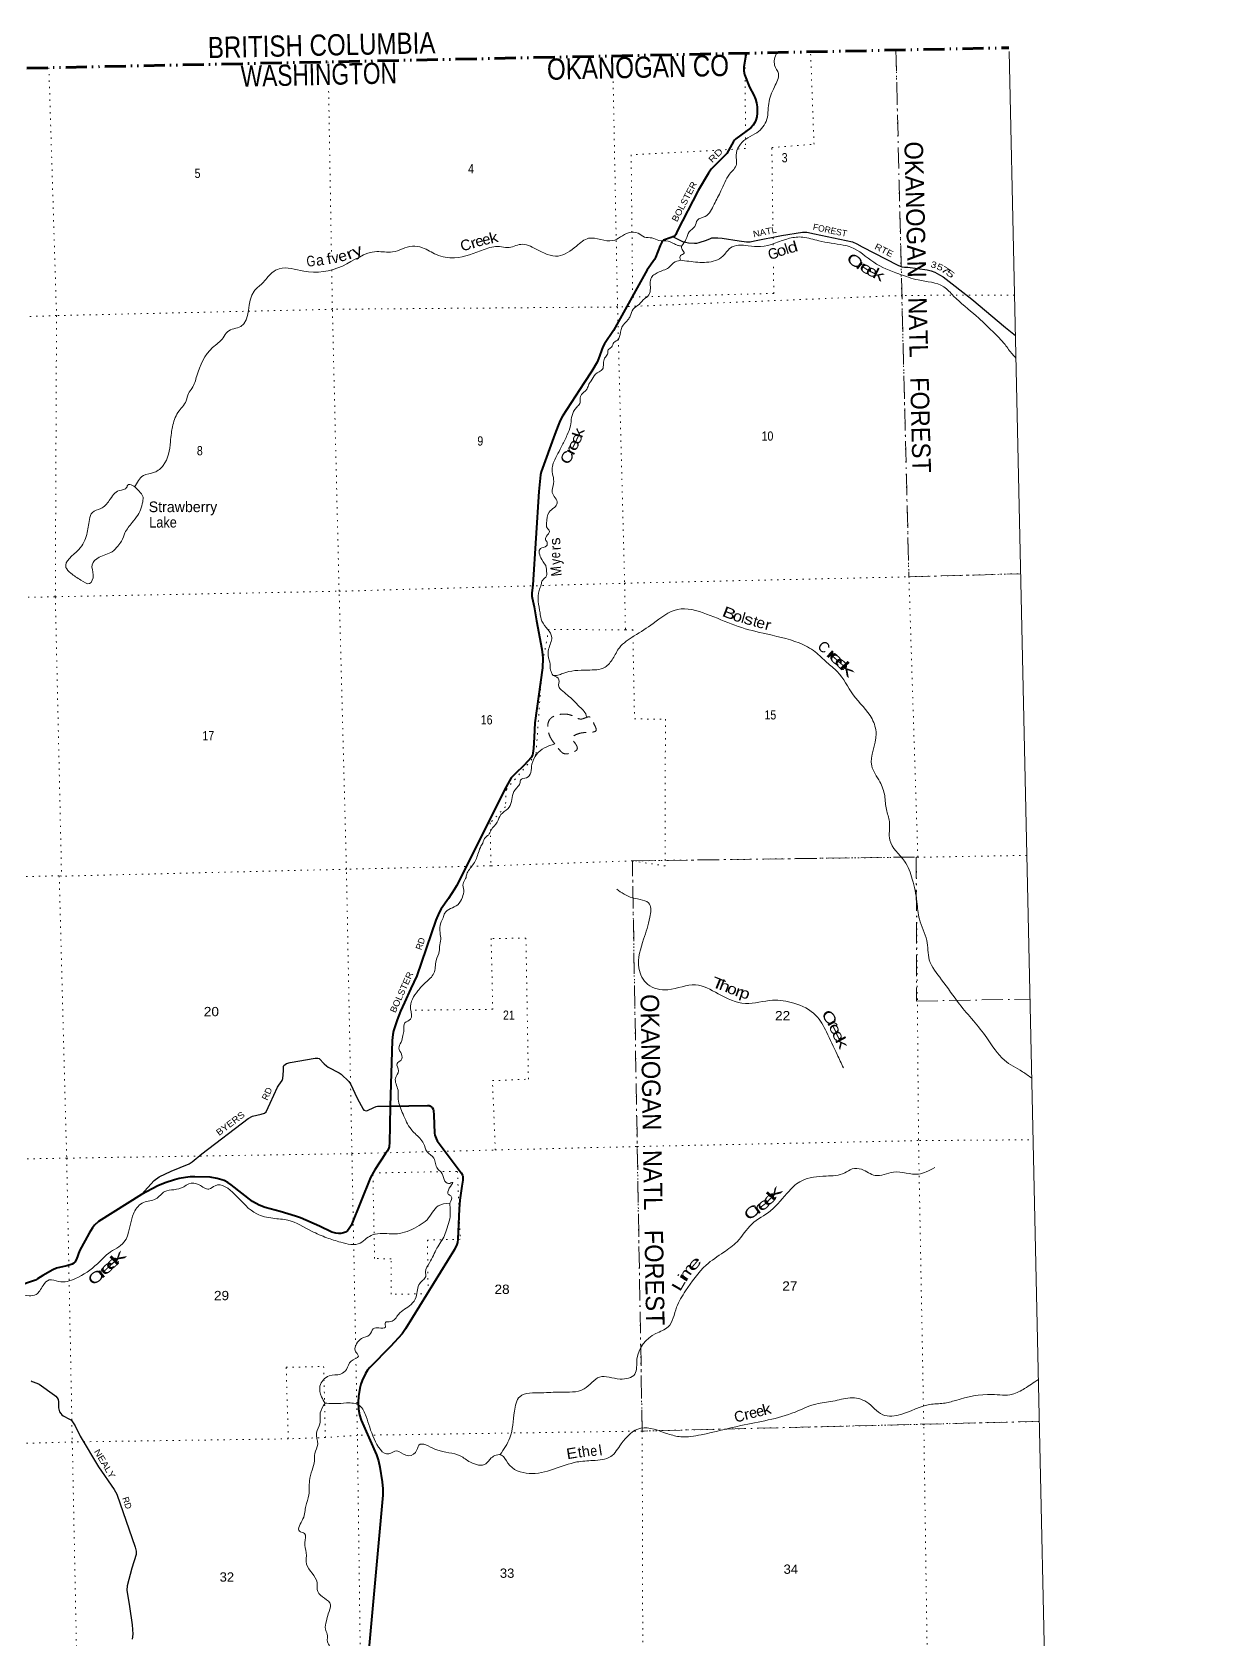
# Model space of a CAD drawing. Header units: feet. Extents: x 242557 to 489137, y 368785 to 557307.
# Drawn here: x 466643 to 489137, y 526997 to 557307 of the extents above; entities that cross this region are included whole.
import ezdxf
from ezdxf.enums import TextEntityAlignment as Align

# ---------------------------------------------------------------- set-up
doc = ezdxf.new("R2010")
doc.units = ezdxf.units.FT
doc.header["$LTSCALE"] = 80
for name, pattern in [('DASH_DOUBLE_DOT', [9.2, 5, -1.2, 0.3, -1.2, 0.3, -1.2]), ('DOT_DASHED', [7.7, 5, -1.2, 0.3, -1.2]), ('DOTTED', [1.5, 0.3, -1.2]), ('MEDIUM_DASHED', [4.5, 3, -1.5])]:
    doc.linetypes.add(name, pattern=pattern)
for name, color, linetype, lineweight in [('10', 7, 'DASH_DOUBLE_DOT', 60), ('26', 7, 'Continuous', 40), ('27', 7, 'Continuous', 25), ('29', 7, 'Continuous', 25), ('30', 7, 'Continuous', 35), ('39', 7, 'Continuous', 13), ('4', 7, 'Continuous', 13), ('41', 7, 'Continuous', 13), ('44', 7, 'DOT_DASHED', 13), ('7', 7, 'DOTTED', 13)]:
    doc.layers.add(name, color=color, linetype=linetype, lineweight=lineweight)
doc.layers.add('12', color=7, linetype='Continuous')

msp = doc.modelspace()

# ---------------------------------------------------------------- linework, layer by layer
at = {"layer": '10'}
msp.add_line((454767.39, 556382.25), (485078.46, 557012.03), dxfattribs=at)
at = {"layer": '26'}
for points in [[(480119.05, 556909.32), (480074.84, 556654.39), (480074.84, 556579.57), (480089.6, 556506.28), (480184.43, 556267.22), (480267.28, 556116.35), (480295.14, 556042.61), (480315.66, 555971.12), (480325.55, 555897.4), (480328.86, 555777.47), (480321.15, 555708.15), (480303.56, 555646.54), (480281.57, 555602.53), (480249.69, 555553.01), (480207.54, 555501.01), (479926.65, 555295.86), (479897.81, 555266.94), (479881.31, 555246.04), (479753.85, 555019.78), (479726.28, 554983.07), (479462.4, 554723.42), (479406.3, 554643.09), (479211.09, 554320.56), (478818.02, 553554.92), (478795.48, 553487.26), (478781.18, 553469.65), (478753.69, 553453.15), (478685.51, 553428.94), (478576.11, 553387.67), (478562.36, 553379.43), (478549.72, 553372.27), (478540.37, 553360.72), (478527.73, 553343.66), (478498.68, 553278.57), (478409.68, 553056.54), (478390.28, 553020.19), (478250.31, 552821.15), (477614.22, 551679.35), (477447.92, 551425.91), (477415.77, 551370.46), (477333.56, 551142.04), (477305.69, 551083.33), (477207.72, 550913.74), (477060.25, 550690.69), (476650.7, 550062.67), (476608.39, 549982.94), (476569.33, 549886.63), (476509.96, 549722.32), (476249.35, 549009.71), (476236.15, 548952.5), (476228.62, 548831.45), (476209.64, 548643), (476092.41, 546879.15), (476076.71, 546722.24), (476076.71, 546669.42), (476081.11, 546632.01), (476117.57, 546466.95), (476164.46, 546200.76), (476266.29, 545668.53), (476277.95, 545559.24), (476280.14, 545495.43), (476274.29, 545316.71), (476132.65, 544276.57), (476117.02, 544009.3), (476107.51, 543793.3), (476093.92, 543707.51), (476085.51, 543670.07), (476059.12, 543623.85), (475932.47, 543476.12), (475760.03, 543317.98), (475686.36, 543241.24), (475588.44, 543069.62), (474654.93, 541204.36), (474614.85, 541137.12), (474500.99, 540964.5), (474362.92, 540770.66), (474325.05, 540700.43), (474263.73, 540554.52), (473902.37, 539506.51), (473793.48, 539267.95), (473670.79, 539002.71), (473596.02, 538837.66), (473534.44, 538674.82), (473466.27, 538465.28), (473453.07, 538397.55), (473439.09, 538284.79), (473399.62, 537048.2)], [(473399.62, 537048.2), (473386.56, 536341.68), (473383.82, 536305.92), (473380.39, 536281.24), (473366.22, 536242.11), (473342.57, 536196.45), (473309.59, 536150.23), (473111.51, 535843.69), (473031.25, 535700.7), (472662.47, 534797.43), (472628.12, 534736.91), (472596.49, 534696.21), (472556.9, 534667.6), (472521.72, 534654.4), (472468.33, 534645.13), (472422.75, 534643.39), (472372.17, 534647.79), (472300.53, 534668.5), (472066.62, 534783.77), (471705.8, 534938.26), (471615.64, 534969.07), (471321.77, 535056), (471043.84, 535131.91), (470925.08, 535180.32), (470802.21, 535245.17), (470401.66, 535563.22), (470336.78, 535608.33), (470269.71, 535642.44), (470133.36, 535682.05), (470005.8, 535704.06), (469711.11, 535715.66), (469624.23, 535711.76), (469538.46, 535700.76), (469419.7, 535678.75), (469326.88, 535656.38), (469153.6, 535601.73), (469016.14, 535545.78), (468704.27, 535382.57), (467896.15, 534868.87), (467820.87, 534800.73), (467781.29, 534750.12), (467720.38, 534649.38), (467538.43, 534318.52), (467482.19, 534158.16), (467451.3, 534104.61), (467428.31, 534084.45), (467396.42, 534067.94), (467297.18, 534035.18), (467105.02, 533987.62), (467032.45, 533961.22), (466844.45, 533853.33), (466746.55, 533787.37), (466703.67, 533762.06), (466652.7, 533742.79), (465924.65, 533501.53)], [(473399.62, 537048.2), (474105.37, 537058.47), (474134.28, 537055.76), (474146.38, 537051.36), (474172.77, 537035.96), (474193.66, 537018.35), (474209.38, 536991.51), (474217.85, 536962.24), (474225.49, 536874.47), (474237.31, 536534.86), (474244.34, 536499.1), (474269.07, 536435.83), (474290.13, 536394.19), (474308.11, 536369.26), (474742.1, 535791.19), (474762.81, 535747.06), (474770.51, 535718.45), (474772.22, 535680.47), (474770.51, 535650.23), (474752.48, 535536.51), (474712.56, 535274.88), (474705.26, 535110.91), (474699.06, 534964.75)], [(474699.06, 534964.75), (474680.79, 534534), (474670.45, 534474.01), (474659.45, 534436.6), (474613.48, 534340.66), (473692.88, 532844.48), (473627.97, 532753.84), (473404.18, 532511.26), (473019.58, 532118.21), (472972.62, 532064.37), (472935.24, 532002.75), (472874.57, 531868.91), (472849.47, 531802.5), (472827.47, 531725.48), (472803.01, 531570.32), (472796.68, 531461.41), (472805.05, 531331.67), (472819.78, 531220.44), (472852.99, 531122.14), (473140.37, 530471.78), (473179.35, 530354.52), (473204.92, 530234.22), (473249.73, 529960.61), (473262.93, 529826.38), (473262.29, 529707.28), (472973.52, 526526.53)]]:
    msp.add_lwpolyline(points, dxfattribs=at)
at = {"layer": '29'}
for points in [[(478741.54, 553447.05), (478920.08, 553355.37), (478975.37, 553341.84), (479033.7, 553332.26), (479144.89, 553324.64), (479186.82, 553328.41), (479235.27, 553336.84), (479372.15, 553385.04), (479447.5, 553415.71), (479473.48, 553423.94), (479520.94, 553427.26), (479588.01, 553428.52), (479666.53, 553420.82), (479990.69, 553370.35), (480124.01, 553352.88), (480197.3, 553350.59), (480279.67, 553367.55), (480787.03, 553471.46), (481186.07, 553530.14), (481264.71, 553531.66), (481406.84, 553499.3), (482128.8, 553347.6), (482208.41, 553313.91), (482308.22, 553255.01), (482985.09, 552907.89), (483060.89, 552880.17), (483110.89, 552873.83), (483169.58, 552872.09), (483538.15, 552824.77), (483612.92, 552804.53), (483683.53, 552777.56), (483770.97, 552731.18), (483835.45, 552692.66), (484382.28, 552271.43), (485016.03, 551732.99), (485201.93, 551584.22)], [(468704.05, 535382.46), (468946.95, 535644.64), (469037.77, 535715.5), (469265.1, 535822.68), (469604.19, 535958.76), (469665.39, 535995.14), (469845.42, 536144.98), (470719.05, 536811.11), (470804.82, 536859.35), (470965.86, 536893.78), (471030.56, 536916.55), (471060, 536940.69), (471138, 537102.53), (471272.19, 537401.39), (471296.28, 537442.58), (471362.87, 537531.17), (471376.45, 537570.93), (471385.95, 537713.89), (471386.48, 537798.89), (471394.78, 537816.18), (471416.18, 537834.05), (471442.88, 537850.57), (471512.55, 537868.87), (471988.04, 537949.13), (472034.44, 537950.89), (472061.34, 537942.25), (472157.54, 537844.83), (472201.06, 537804.72), (472233.41, 537779.87), (472439.34, 537673.79), (472473.64, 537648.86), (472617.95, 537510.19), (472649.01, 537468.63), (472774.96, 537198.63), (472893.75, 536991.18), (472906.56, 536972.69), (472929.47, 536961.23), (472952.37, 536958.94), (472975, 536966.93), (473095.33, 537018.54), (473133.33, 537041.46), (473160.82, 537046.04), (473399.62, 537048.2)], [(466622.69, 531864.26), (466646.43, 531849.88), (466732.53, 531822.52), (466774.71, 531801.75), (467065.83, 531596.21), (467090.81, 531573.68), (467116, 531541.59), (467132.04, 531511.8), (467140.76, 531470.62), (467142.77, 531355.32), (467150.36, 531307.8), (467159.52, 531280.3), (467182.43, 531245.91), (467203.67, 531223.3), (467230.53, 531202.37), (467350.53, 531144.05), (467374.84, 531126.73), (467390.87, 531110.68), (467457.82, 531017.26), (467550.14, 530821.27), (467897.7, 530241.19), (468194.1, 529813.61), (468240.69, 529728.56), (468586.88, 528726.73), (468607.18, 528651.28), (468603.45, 528587.52), (468523.11, 528328.48), (468437.68, 528000.33), (468433.38, 527913.38), (468481.12, 527609.02), (468531.59, 527264.25), (468543.04, 527085.79), (468530.27, 526993.04)]]:
    msp.add_lwpolyline(points, dxfattribs=at)
at = {"layer": '39'}
for points in [[(480695.09, 556917.78), (480655.48, 556795.33), (480657.71, 556681.98), (480729.59, 556523.44), (480653.65, 556272.88), (480546.56, 555960.96), (480496.63, 555621.82), (480286.17, 555387.2), (480111.64, 555288.7), (479930.89, 554982.92), (479936.22, 554814.97), (479806.49, 554626.11), (479644.86, 554311.09), (479516.36, 554059.49), (479346.95, 553831.38), (479198.77, 553757.57), (479150.51, 553641.2), (479045.29, 553541.93), (478983.48, 553394.92), (478897.05, 553269.36)], [(468576.56, 548722.15), (468742.13, 548940.06), (468951.19, 549002.92), (469118.47, 549133.79), (469253.29, 549577.88), (469270.23, 549744.25), (469292.21, 549860.1), (469396.02, 550133.49), (469549.45, 550351.16), (469593.19, 550491.74), (469660.08, 550586.2), (469750.49, 550820.85), (470049.34, 551355.25), (470249.91, 551541.46), (470330.59, 551654.42), (470579.37, 551754.51), (470831.11, 552421.62), (470982.02, 552562.29), (471172.04, 552770.56), (471308.1, 552844.13), (471768.03, 552798.56), (472498.17, 552894), (473147.99, 553166.04), (473445.37, 553159.78), (473819.31, 553270.44), (474010, 553239.8), (474273.39, 553111.37), (474616.36, 553049.31), (475175.38, 553208.19), (475463.48, 553262.49), (475613.54, 553241.16), (475867.12, 553302.87), (476154.01, 553213.38), (476573.17, 553081.96), (476915.23, 553270.97), (477146.91, 553417.29), (477602.76, 553373.67), (477901.15, 553521.31), (478081.29, 553512.73), (478197.99, 553440.12), (478341.87, 553424.74), (478470.21, 553376.66), (478646.43, 553361.92), (478746.31, 553321.38), (478827.93, 553284.52), (478896.97, 553269.69)], [(478896.97, 553269.69), (478912.32, 553209.25), (478950.18, 553135.08), (478882.25, 553093.23), (478880.01, 553002.07)], [(478880.03, 553002.8), (479038.11, 552982.93), (479374.14, 552965.28), (479679.28, 553078.63), (479821.78, 553235.34), (480158.1, 553277.94), (480390.81, 553260.03), (480936.45, 553417.37), (481191.86, 553439.11), (481493.48, 553369.67), (481952.07, 553289.65), (482096.39, 553252.01), (482526.7, 552964.9), (483004.21, 552745.54), (483366.41, 552631.22), (483848.19, 552503.06), (484035.65, 552328.58), (484463.68, 551952.33), (484772.76, 551660.8), (485006.12, 551414.33), (485145.27, 551228.78), (485211.46, 551158.5)], [(478880.01, 553002.07), (478751.48, 552957.01), (478656.33, 552859.96), (478556.14, 552813.43), (478399.79, 552743.51), (478330.32, 552677.34), (478310.77, 552438.02), (478264.41, 552327.76), (478206.71, 552280.05), (478097.65, 552170.57), (477988.23, 552079.32), (477932.21, 551946.59), (477890.96, 551885.03), (477774.49, 551740.99), (477748.07, 551645.3), (477690.34, 551496.34), (477624.51, 551450.49), (477575.65, 551364.48), (477518.07, 551310.69), (477503.46, 551231.44), (477448.3, 551157.45), (477407.94, 550948.09), (477276.36, 550852.34), (477193.33, 550728.27), (477153.05, 550665.59), (477117.25, 550580.53), (476993.43, 550433.68), (476985.56, 550320.13), (476938.44, 550248.33), (476883.04, 550186.48), (476825.35, 550035.5), (476804.13, 549881.2), (476742.8, 549709.89), (476649.61, 549513.66), (476489.96, 549200.7), (476457.83, 549086.68), (476485.9, 548791.6), (476458.93, 548620.98), (476553.88, 548420.38), (476500.86, 548340.36), (476399.45, 548253.31), (476351.08, 548039.74), (476360.88, 547952.87), (476404.25, 547907.15), (476330.87, 547731.56), (476362.19, 547681.56), (476353.4, 547614.57), (476239.1, 547565.73), (476261.37, 547359.64), (476347.35, 547203.4), (476350.17, 547162.96), (476354.47, 547047.63), (476273.19, 546965.03), (476250.53, 546883.59), (476210.24, 546773.45), (476228.95, 546351.98), (476264.1, 546195.41), (476450.11, 545889.29), (476391.84, 545665.4), (476390.95, 545505.42), (476412.88, 545418.78), (476429.99, 545269.28), (476467.83, 545174.83)], [(468391.26, 547863.96), (468529.05, 548055.03), (468637.48, 548196.89), (468734.98, 548482.3), (468733.7, 548547.07), (468660.96, 548646.87), (468486.58, 548773.01), (468456.3, 548770.39), (468427.02, 548717.16), (468288.62, 548659.75), (468098.24, 548469.7), (467939.45, 548318.74), (467779.14, 548244.7), (467725.09, 548114.04), (467676.06, 547831.62), (467521.92, 547547.11), (467281.9, 547208.26), (467373.04, 547098.7), (467563.66, 546968.83), (467726.73, 546903.21), (467796.3, 547066.58), (467774.36, 547256.48), (467909.02, 547400.88), (468153.67, 547504.94), (468262.77, 547612.4), (468331.68, 547706.9), (468391.27, 547863.99)], [(476466.23, 545174.83), (476563.29, 545174.73), (476661.7, 545209.07), (477123.52, 545272.88), (477456.09, 545328.06), (477604.58, 545488.94), (477727.93, 545693.87), (478006.65, 545916.04), (478363.97, 546151.92), (478823.85, 546416.15), (479373.56, 546329.84), (479905.53, 546117.63), (480440.35, 545966.23), (481123.4, 545783.33), (481423.98, 545615.15), (481644.29, 545415), (481839.8, 545242.7), (482141.64, 544805.23), (482496.39, 544350.59), (482572.73, 544068.62), (482489.58, 543465.6), (482643.17, 543162.88), (482735.32, 542899.45), (482766.71, 542640.89), (482823.77, 542413.21), (482830.64, 542065.07), (483107.42, 541667.61), (483255.71, 541326.32), (483342.96, 540900.8), (483389.86, 540573.7), (483529.23, 540171.49), (483576.84, 539807.96), (483808.72, 539431.88), (484147.46, 538968.82), (484663.44, 538337.15), (484993.34, 537912.39), (485337.32, 537696.46), (485513.73, 537573.04)], [(476466.23, 545174.83), (476587.2, 545090.16), (476581.67, 544960.46), (476629.4, 544898.63), (476857.73, 544702.69), (476975.38, 544581.5), (477106.56, 544389.71), (477106.81, 544386.06)], [(474525.19, 535216.68), (474550.97, 535344.76), (474534.52, 535358.61), (474491.24, 535400.27), (474578.13, 535608.53), (474503.73, 535586.81), (474421.36, 535662.12), (474364.03, 535800.7), (474291.93, 535868.12), (474227.41, 536063.25), (474097.59, 536186.22), (474029.83, 536340.8), (473870.4, 536530), (473793.97, 536611.51), (473644.82, 536894.06), (473554.34, 537175.75), (473548.88, 537349.78), (473502, 537573.61), (473557.87, 537714.43), (473530.9, 537851.58), (473606.47, 537915.85), (473614.42, 538025.35), (473565.66, 538139.8), (473605.87, 538253.99), (473641.8, 538380.24), (473660.06, 538479.82), (473679.58, 538617.9), (473785.43, 538684.79), (473785.6, 538881.2), (473924.48, 539222.1), (474069, 539378.85), (474225.34, 539552.03), (474269.1, 539793.85), (474328.33, 539969.16), (474330.66, 540056.27), (474354.22, 540194.43), (474341.72, 540315.67), (474354.22, 540502.21), (474398.83, 540598.26), (474429.46, 540685.93), (474675.02, 540846.71), (474763.26, 540986.14), (474788.93, 541120.29), (474776.26, 541243.11), (474825.48, 541341.61), (474847.86, 541422.19), (474959.74, 541596.8), (475058.19, 541798.26), (475102.94, 541928.09), (475147.69, 542008.68), (475200, 542116.55), (475253.74, 542160.14), (475304.46, 542254.28), (475422.83, 542404.44), (475488.8, 542545.46), (475624.1, 542657.48), (475690.15, 542794.45), (475719.54, 542944.87), (475815.95, 543080.42), (475855.02, 543150.04), (475860.17, 543196.71), (475974.59, 543239.47), (476077.39, 543498.39), (476313.27, 543805.03), (476505.92, 543879.72)], [(477676.21, 541138.96), (477976.66, 540976.84), (478298.56, 540855.64), (478303.39, 540610.73), (478184.14, 540197.33), (478095.83, 539650.9), (478261.67, 539342.35), (478643.8, 539242.6), (479165.7, 539335.94), (479591.68, 539166.19), (480106.92, 538982), (480619.31, 539044.78), (481016.74, 538989.88), (481435.87, 538757.22), (481636.15, 538445.3), (481836.6, 538022.03), (481954.87, 537767.21)], [(475472.98, 530469.87), (475660, 530788.52), (475745.14, 531290.35), (475846.89, 531565.71), (476257.97, 531638.64), (476607.51, 531653.66), (477063.34, 531713.3), (477354.19, 531935.72), (477739.13, 531898.79), (478018.38, 531991.38), (478059.29, 532275.67), (478413.89, 532756.32), (478646.6, 532881.68), (478806.43, 533252.26), (478976.3, 533559.35), (479365.05, 534046.93), (479695.93, 534290.39), (479948.81, 534489.78), (480225.42, 534819.23), (480582.37, 535073.32), (480928.93, 535444.66), (481167.74, 535639.72), (481627.06, 535727.78), (481979.76, 535787.4), (482121.88, 535861.08), (482297.94, 535854.44), (482553.01, 535738), (482899.52, 535803.58), (483375.51, 535764.4), (483520.25, 535807.76), (483678.46, 535885.81)], [(464593.2, 533186.86), (464700.59, 533068.12), (464906.82, 533009.59), (465122.28, 532953.11), (465348.12, 532985.93), (465724.81, 533264.71), (466143.4, 533469.4), (466428.1, 533491.24), (466717.27, 533490.88), (466849.35, 533663.59), (466966.62, 533767.15), (467143.12, 533738.24), (467459.51, 533793.1), (467874.57, 534074.67), (468083.06, 534269.13), (468376.17, 534479.44), (468567.25, 535044.11), (468745.59, 535229.87), (468978.83, 535297.26), (469147.97, 535436.27), (469315.15, 535469.95), (469504.16, 535524.31), (469598.12, 535578.82), (469792.53, 535564.44), (469980.22, 535481.09), (470098.24, 535546.2), (470467.5, 535381.39), (470885.27, 535013.04), (471186.15, 534931.92), (471472.04, 534893.03), (471916.89, 534689.23), (472206.52, 534563.34), (472467.01, 534479.41), (472835.34, 534464.42), (472956.93, 534553.9), (473068.93, 534616.86), (473258.5, 534642.88), (473577.95, 534645.15), (473945.07, 534794.16), (474096.58, 534904.47), (474307.84, 535163.79), (474525.19, 535216.68)], [(474525.2, 535216.73), (474524.99, 534919.03), (474475.71, 534752.01), (474426.03, 534605.24), (474283.14, 534365.51), (474142.95, 534091.4), (474065.49, 533917.76), (474071.21, 533832.83), (474017.99, 533762.93), (473958.5, 533703.03), (473890.72, 533448.58), (473794.51, 533302.92), (473557.52, 533118.01), (473410.57, 532981.47), (473309.82, 532963.27), (473309.48, 532878.22), (473188.43, 532863.68), (473081.66, 532843.34), (473013.07, 532732.64), (472858.7, 532664.79), (472767.71, 532561.75), (472737.84, 532435.62), (472800.6, 532329.54), (472662.88, 532237.72), (472577.02, 532080.11), (472465.5, 531992.86), (472251.83, 531958.26), (472075.72, 531762.41), (472105.91, 531564.58), (472172.62, 531439.48)], [(485635.13, 531889.8), (485376.32, 531719.88), (485143.92, 531609.99), (484761.76, 531608.5), (484074.43, 531495.68), (483844.99, 531440.52), (483586.57, 531419.2), (482871, 531200.53), (482698.62, 531225.47), (482396.65, 531464.5), (482081.66, 531543.31), (481757.34, 531480.2), (481436.85, 531427.28), (481045.52, 531275.77), (480019.25, 531020.58), (479268.39, 530847.78), (478886.95, 530809.86), (478641.21, 530863.72), (478131.53, 530971.07), (477761.26, 530674.19), (477563.71, 530437.43), (477227.5, 530361.93), (476926.75, 530333.7), (476023.07, 530117.38), (475622.89, 530311.95), (475502.61, 530463.46), (475307.54, 530408.98), (475208.59, 530299.7), (474914.77, 530330.33), (474724.35, 530450.08), (474254.81, 530572.4), (473943.87, 530651.29), (473879.84, 530514.36), (473696.89, 530460.12), (473525.42, 530541.77), (473376.83, 530488.21), (473097.97, 530770.15), (472946.34, 531194.46), (472827.13, 531394.59), (472575.32, 531448.32), (472367.32, 531434.08), (472241.83, 531439.7), (472173.07, 531440.36)], [(472173.07, 531440.36), (472081.58, 531260.37), (472077.23, 531173.21), (472075.5, 531055.74), (472008.07, 530886.34), (472034.53, 530672.23), (471979.42, 530492.95), (471972.07, 530353.09), (471926.95, 530180.09), (471878.39, 529976.64), (471865.42, 529711.13), (471808.89, 529501.45), (471754.99, 529261.45), (471688.83, 529027.29), (471786.77, 528982.65), (471788.1, 528812.59), (471816.11, 528622.81), (471824.43, 528406.32), (472021.38, 528057.89), (472032.74, 527892.08), (472274.31, 527639.7), (472231.17, 527468.76), (472199.44, 527334.49), (472178.22, 527180.18), (472212.4, 527087.72), (472217.25, 526944.05), (472263.56, 526851.82), (472324.19, 526648.51), (472280.44, 526611.2), (472278.43, 526507.89), (472279.51, 526453.24), (472422.46, 526279.91), (472420.57, 526170.53), (472397.25, 526020.23), (472402.42, 525860.37), (472421.59, 525708.88), (472392.1, 525665.78), (472428.5, 525563.23), (472346.98, 525492.77), (472242.76, 525342.9), (472240.93, 525128.23), (472220.47, 524935.46), (472181.36, 524867.87), (472135.86, 524816.35), (472155.65, 524735.74), (472215.75, 524662.01), (472292.42, 524568.36), (472256.52, 524440.09), (472245.61, 524275.86), (472209.97, 524032.17), (472173.85, 523915.81), (472108.96, 523779.26), (472055.26, 523779.26), (472030.84, 523579.11), (472000.02, 523501.56), (471970.47, 523359.23), (471920.47, 523228.65), (471666.68, 522972.55), (471551.6, 522860.93), (471472.52, 522667), (471537.97, 522526.56), (471549.21, 522366.82), (471625.13, 522208.36), (471625.12, 522003.85), (471535.81, 521815.79), (471469.36, 521699.06), (471503.62, 521602.55), (471487.26, 521509.08), (471407.02, 521373.85), (471144.13, 521066.95), (471102.45, 520924.38), (471118.24, 520841.68), (471033.63, 520722.56), (470969.34, 520496.53), (470942.77, 520305.67), (470922.53, 520204.03), (470934.02, 519928.87), (470824.85, 519517.69), (470707.9, 519397.94), (470635.22, 519289.18), (470580.28, 519101.81), (470501.85, 518772.23), (470404.2, 518699.43), (470348.62, 518441.17), (470316.34, 518335.24), (470202.53, 518158.85), (470154.56, 517925.05), (470139.69, 517756.69), (470100.22, 517399.54), (470086.06, 517194.75), (469978.71, 516998.24)]]:
    msp.add_spline(points, degree=3, dxfattribs=at)
at = {"layer": '39', "linetype": 'MEDIUM_DASHED'}
msp.add_spline([(476505.92, 543879.72), (476418.31, 544015.67), (476417.83, 544347.74), (476571.92, 544429.76), (476833.11, 544412.65), (477018.38, 544349.5), (477165.22, 544388.85), (477236.1, 544280.91), (477281.66, 544123.87), (477183.05, 544099.65), (476926.98, 544062.18), (476835.31, 543993.55), (476883.64, 543901.36), (476930.51, 543780.8), (476836.7, 543718.2), (476663.06, 543704.64), (476595.08, 543768.09), (476501.95, 543878.18)], degree=3, dxfattribs=at)
at = {"layer": '4'}
msp.add_lwpolyline([(485083.98, 556942.67), (489136.84, 372822.34), (458570.27, 372170.54), (428006.14, 371560.78), (397437.89, 370993.07), (366865.59, 370467.41), (336295.9, 369983.81), (305725.57, 369542.24), (275154.65, 369142.74), (244583.23, 368785.28), (242556.67, 552939.07)], dxfattribs=at)
msp.add_lwpolyline([(485083.98, 556942.67), (489136.84, 372822.34), (458570.27, 372170.54), (428006.14, 371560.78), (397437.89, 370993.07), (366865.59, 370467.41), (336295.9, 369983.81), (305725.57, 369542.24), (275154.65, 369142.74), (244583.23, 368785.28), (242556.67, 552939.07)], dxfattribs=at)
at = {"layer": '44'}
for points in [[(482945.62, 556978.8), (483191.48, 547031.17), (485300.85, 547090.26)], [(485652.82, 531100.3), (478157, 530917.22), (477972.02, 541672.98), (483329.82, 541745.95)], [(483329.82, 541745.95), (483335.69, 539027.65), (485477.5, 539064.97)]]:
    msp.add_lwpolyline(points, dxfattribs=at)
at = {"layer": '7'}
for p, q in [((477600.21, 556856.65), (477602.63, 556732.02)), ((472232.41, 556613.77), (472230.16, 556745.08)), ((472291.33, 553170.6), (472238.88, 556235.46)), ((480629.55, 553289.02), (480627.14, 553472.75))]:
    msp.add_line(p, q, dxfattribs=at)
for points in [[(480101.73, 556881.56), (480106.34, 555109.91), (477949.02, 554990.27), (477977.66, 552307.91), (480641.51, 552376.83), (480633.8, 552964.6)], [(480624.77, 553653.57), (480605.41, 555129.91), (481400.92, 555192.23), (481337.11, 556889.81)], [(483360.76, 541741.47), (483191.48, 547031.17), (483056.55, 552336.88), (482945.62, 556978.8)], [(466959.36, 556635.57), (467103.28, 551959.07), (467080.47, 546655.54), (467198.57, 541385.17)], [(477609.58, 556374.17), (477692.15, 552122.05), (477825.26, 546910.7), (477840.61, 546030.2), (477980.04, 546034.98), (478013.25, 544350.96), (478595.09, 544346.74), (478591.67, 541578.24), (477972.02, 541672.98), (478062.55, 536283.56), (478157, 530917.22), (478172.12, 525529.08), (478212.47, 520099.24), (478268.63, 518161.09)], [(473142.96, 510601.93), (472906.64, 514772.03), (472929.36, 519956.21), (472853.16, 525460.27), (472781.51, 530836.85), (472678.75, 536150.05), (472574.95, 541515.87), (472437.16, 546759.52), (472310.02, 552078.31), (472296.19, 552886.2)], [(485185.13, 552347.51), (483070.86, 552339.86), (477692.15, 552122.05), (472310.02, 552078.31), (467103.28, 551959.07), (461687.27, 551787.1)], [(461766.4, 546544.3), (467080.47, 546655.54), (472437.16, 546759.52), (477825.26, 546910.7), (483191.48, 547031.17), (485300.85, 547090.26)], [(477840.61, 546030.2), (476394.56, 546040.05), (476275.79, 545397.85), (476151.93, 543680.35), (475592.22, 543019.29), (475576.85, 542695.02), (475289.7, 542387.63), (475301.58, 541579.95)], [(485417.79, 541777.47), (483360.76, 541741.47), (483213.08, 541744.62), (477972.02, 541672.98), (475301.58, 541579.95), (472574.95, 541515.87), (467198.57, 541385.17), (467153.94, 541392.39), (461878.47, 541271.79), (456527.89, 541165.9), (456483.46, 541163), (455084.29, 541099.16)], [(483790.39, 510832.62), (483701.01, 514850.1), (483538.51, 520218.81), (483551.94, 525690.22), (483472.92, 531030.21), (483372.84, 536412.3), (483329.82, 541745.95)], [(467153.94, 541392.39), (467295.39, 536065.78), (467400.97, 530712.15), (467509.37, 525318.07), (467549.88, 519880.13), (467542.53, 514507.24), (467553.04, 513477.58)], [(475385.05, 536219.8), (475331.58, 537527.08), (476009.86, 537554.39), (475963.48, 540214.13), (475306.37, 540209.22), (475337.16, 538873.56), (473806.34, 538855.29)], [(455194.78, 535744.44), (456594.87, 535821.63), (461991.34, 535958.79), (467295.39, 536065.78), (472678.75, 536150.05), (475385.05, 536219.8), (478064.79, 536284.68), (483391.35, 536396.47), (485535.91, 536411.7)], [(471478.52, 530770.57), (471437.74, 532120.34), (472145.23, 532134.34), (472179.74, 530794.57)], [(485652.82, 531100.3), (483473, 531044.27), (478157, 530917.22), (472781.51, 530836.85), (472179.74, 530794.57), (471478.52, 530770.57), (467400.97, 530712.15), (462069.58, 530556.02), (456720.98, 530452.2), (455305.31, 530388)]]:
    msp.add_lwpolyline(points, dxfattribs=at)
msp.add_lwpolyline([(473421.77, 533501.08), (473420.09, 534166.48), (473106.83, 534170.96), (473074.19, 535785.3), (474670.9, 535816.28), (474722.67, 534534.17), (474104.79, 534520.17), (474118.14, 533503.71)], close=True, dxfattribs=at)

# ---------------------------------------------------------------- texts
at = {"layer": '10'}
for s, width, p in [('BRITISH COLUMBIA', 0.85, (469963.78, 556814.8)), ('WASHINGTON', 0.8, (470585.25, 556274.99))]:
    msp.add_text(s, height=400, rotation=1.262, dxfattribs=dict(at, width=width)).set_placement(p)
at = {"layer": '12', "width": 0.85}
msp.add_text('OKANOGAN CO', height=400, rotation=1.246, dxfattribs=at).set_placement((476364.9, 556405.99))
at = {"layer": '27'}
for s, rotation, width, p in [('RD', 44.537, 1.3, (479478.06, 554831.69)), ('BOLSTER', 62.325, 1.1, (478814.56, 553716.09)), ('BOLSTER', 65.629, 1.1, (473499.72, 538795.78))]:
    msp.add_text(s, height=120, rotation=rotation, dxfattribs=dict(at, width=width)).set_placement(p)
msp.add_text('RD', height=120, rotation=70.976, dxfattribs=at).set_placement((473989.97, 539982))
at = {"layer": '30'}
for s, rotation, width, p in [('NATL', 11.574, 1.1, (480483.42, 553480.73)), ('RTE', 332.85, 1.15, (482696.42, 553137.74)), ('3', 342.01, 1.2, (483641.79, 552862.05)), ('5', 335.801, 1.35, (483755.01, 552818.3)), ('7', 326.392, 1.65, (483844.2, 552765.47)), ('5', 322.392, 1.8, (483936.91, 552702.13)), ('RD', 65.82, 1.05, (471130.36, 537256.4)), ('BYERS', 37.325, 1.15, (470420.54, 536671.53)), ('NEALY', 300.928, 1.15, (467961.36, 530271.13))]:
    msp.add_text(s, height=120, rotation=rotation, dxfattribs=dict(at, width=width)).set_placement(p, align=Align.CENTER)
for s, rotation, p in [('FOREST', 348.134, (481689.93, 553511.35)), ('RD', 289.063, (468378.99, 529542.67))]:
    msp.add_text(s, height=120, rotation=rotation, dxfattribs=at).set_placement(p, align=Align.CENTER)
at = {"layer": '41'}
for s, rotation, p in [('e', 12.084, (475234.55, 553302.74)), ('l', 17.889, (480914.36, 553123.91)), ('a', 7.907, (472087.04, 552908.28)), ('v', 10.948, (472379.74, 552952.93)), ('r', 93.198, (476619.64, 547581.62)), ('l', 344.045, (480040.77, 546162.17)), ('t', 344.343, (480269.33, 546097.25)), ('C', 317.856, (481521.05, 545633.71)), ('e', 13.698, (480271.16, 531168.61)), ('e', 13.698, (480404.16, 531199.92)), ('C', 13.698, (480014.39, 531098.87)), ('t', 8.318, (476992.78, 530421.5)), ('h', 9.407, (477108.92, 530437.38)), ('l', 9.103, (477384.29, 530460.41))]:
    msp.add_text(s, height=200, rotation=rotation, dxfattribs=at).set_placement(p, align=Align.CENTER)
for s, rotation, width, p in [('k', 14.257, 1.2, (475376.65, 553334.28)), ('e', 16.172, 1.1, (472525.81, 552990.73)), ('r', 21.685, 1.4, (472674.33, 553035.67)), ('y', 22.879, 1.35, (472815.12, 553096.28)), ('C', 17.569, 1.05, (474856.38, 553196.77)), ('r', 17.494, 1.25, (475002.73, 553237.84)), ('e', 14.816, 1.05, (475108.96, 553272.82)), ('G', 15.445, 0.95, (480658.38, 553035.29)), ('o', 19.657, 1.2, (480814.49, 553094.55)), ('d', 16.258, 1.3, (481022.72, 553154.9)), ('G', 5.785, 0.8, (471914.84, 552888.76)), ('f', 9.907, 1.1, (472264.91, 552932.88)), ('C', 323.39, 1.5, (482109.32, 552915.61)), ('r', 323.992, 1.85, (482234.94, 552829.27)), ('e', 326.804, 1.6, (482338.96, 552771.23)), ('e', 333.337, 1.4, (482453.73, 552708.31)), ('k', 333.337, 1.55, (482579.24, 552643.07)), ('k', 72.441, 1.3, (477047.79, 549721.94)), ('e', 64.279, 1.35, (476942.3, 549476.07)), ('e', 64.915, 1.35, (477001.54, 549599.63)), ('C', 62.984, 1.25, (476826.54, 549240.47)), ('r', 62.961, 1.55, (476890.74, 549368.36)), ('s', 97.198, 1.05, (476609.12, 547709.64)), ('e', 89.198, 0.75, (476609.67, 547438.81)), ('M', 96.198, 0.85, (476631.9, 547146.51)), ('y', 93.198, 0.85, (476616.02, 547321.33)), ('B', 338.368, 1.4, (479765.79, 546253.05)), ('o', 341.672, 1.15, (479930.99, 546192.77)), ('s', 344.045, 1.3, (480143.09, 546133.24)), ('e', 344.343, 1.1, (480372.45, 546068.35)), ('r', 345.096, 1.2, (480510.28, 546028.91)), ('r', 317.634, 2.15, (481679.22, 545494.71)), ('e', 317.634, 1.95, (481764.69, 545413.46)), ('e', 317.993, 1.9, (481866.26, 545324.08)), ('k', 312.969, 2.2, (481956.91, 545224.76)), ('T', 337.896, 1.5, (479558.52, 539266.01)), ('h', 339.163, 1.3, (479682.38, 539219.1)), ('o', 339.163, 1.2, (479824, 539163.36)), ('r', 340.393, 1.35, (479948.77, 539116.28)), ('p', 342.551, 1.25, (480067.49, 539082.87)), ('C', 304.925, 1.45, (481606.91, 538664.61)), ('r', 300.869, 1.7, (481679.63, 538554.05)), ('e', 295.485, 1.35, (481713.98, 538463.51)), ('e', 295.485, 1.35, (481773.14, 538332.9)), ('k', 298.197, 1.6, (481841.26, 538197.57)), ('e', 37.09, 1.7, (480501.42, 535120.12)), ('e', 44.193, 2, (480628.66, 535237.68)), ('k', 48.197, 2.15, (480720.78, 535338.59)), ('C', 38.078, 1.55, (480287.27, 534969.32)), ('r', 35.471, 1.85, (480399.41, 535041.24)), ('e', 42.819, 1.95, (468119.27, 533931.31)), ('e', 43.194, 1.95, (468220.35, 534023.77)), ('k', 43.194, 2.2, (468325.8, 534116.48)), ('m', 55.343, 1.4, (479081.93, 533870.45)), ('e', 48.643, 1.9, (479207.97, 534010.72)), ('C', 36.188, 1.5, (467899.62, 533737.04)), ('r', 39.629, 2, (468020.95, 533836.06)), ('i', 57.603, 1.4, (479006.09, 533753.65)), ('L', 60.065, 1.55, (478927.31, 533634.58)), ('k', 14.23, 1.2, (480531.19, 531233.33)), ('r', 13.698, 1.15, (480154.54, 531136.91)), ('E', 9.434, 1.15, (476844.71, 530401.16)), ('e', 6.619, 0.85, (477252.61, 530447.27))]:
    msp.add_text(s, height=200, rotation=rotation, dxfattribs=dict(at, width=width)).set_placement(p, align=Align.CENTER)
msp.add_text('Strawberry', height=200, dxfattribs=at).set_placement((468843.22, 548251.96))
at = {"layer": '41', "width": 0.9}
msp.add_text('Lake', height=200, dxfattribs=at).set_placement((468852.16, 547960.96))
at = {"layer": '44', "width": 0.95}
for rotation, p in [(271.416, (483105.71, 555239.56)), (270.985, (478123.94, 539156.61))]:
    msp.add_text('OKANOGAN   NATL   FOREST', height=350, rotation=rotation, dxfattribs=at).set_placement(p)
at = {"layer": '7'}
for s, width, p in [('3', 0.85, (480790.91, 554850.1)), ('5', 0.85, (469709.75, 554554.67)), ('4', 0.85, (474872.1, 554641.85)), ('9', 0.85, (475046.61, 549506.93)), ('10', 0.85, (480411.75, 549599.83)), ('8', 0.85, (469752.26, 549323.3)), ('16', 0.85, (475111.48, 544246.96)), ('15', 0.85, (480466.34, 544340.78)), ('17', 0.85, (469858.01, 543949.46)), ('20', 1.1, (469883.27, 538743.11)), ('21', 0.85, (475530.04, 538674.55)), ('22', 1.1, (480665.01, 538665.63)), ('29', 1.1, (470074.58, 533386.14)), ('28', 1.1, (475369.65, 533504.5)), ('27', 1.1, (480801.48, 533566.29)), ('33', 1.05, (475471.33, 528148.87)), ('34', 1.05, (480826.26, 528224.13)), ('32', 1.05, (470181.44, 528076.85))]:
    msp.add_text(s, height=175, dxfattribs=dict(at, width=width)).set_placement(p)

doc.saveas('drawing.dxf')
